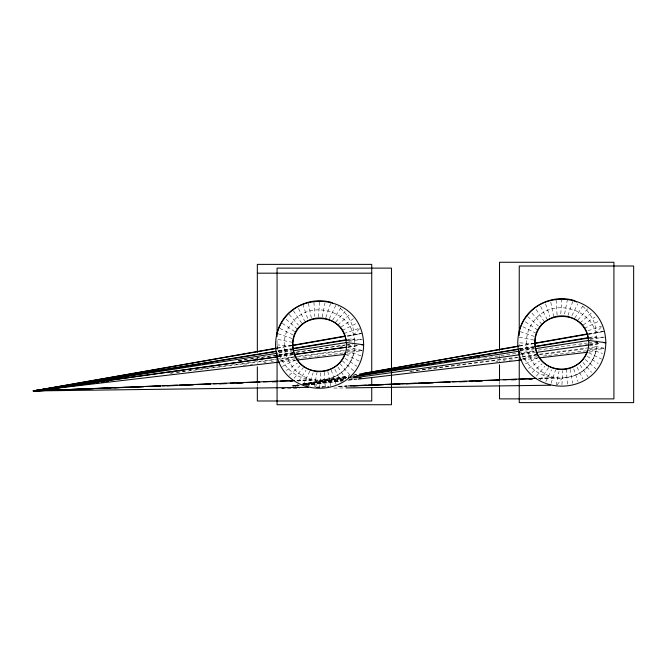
<?xml version="1.0" encoding="UTF-8"?>
<svg xmlns="http://www.w3.org/2000/svg" width="667" height="667" viewBox="0 0 667 667"><rect width="100%" height="100%" fill="white"/><g stroke="black" fill="none" stroke-linecap="round" stroke-linejoin="round"><path stroke-width="0.5" stroke-dasharray="3.33 2.5" d="M297.315 380.907C313.34 380.24 332.883 382.583 344.922 369.31C351.509 362.506 354.994 353.085 354.902 343.655M539.503 378.798C555.519 378.131 575.071 380.473 587.102 367.2C593.688 360.397 597.182 350.975 597.09 341.546M318.543 316.983L319.535 301.784M319.668 387.827L320.66 372.628M560.789 313.865L561.714 299.675M561.914 384.709L562.848 370.518M322.178 317.083L324.954 303.143M314.249 386.476L317.217 371.536M564.565 313.982L567.334 300.033M556.236 385.359L559.004 371.411M325.779 317.659L330.999 302.276M308.529 386.376L313.098 372.92M567.959 315.549L573.178 300.167M551.042 383.308L555.611 369.843M329.265 318.701L336.001 305.036M303.202 384.584L309.938 370.919M571.902 315.683L577.739 303.835M545.831 381.557L551.667 369.718M332.591 320.185L341.054 307.52M298.716 381.257L306.045 370.277M574.779 318.076L582.675 306.253M540.328 379.99L548.791 367.325M315.007 386.935L320.177 380.032A35.234 35.234 0 0 0 353.777 353.368L346.54 354.219M557.187 384.826L562.364 377.922A35.234 35.234 0 0 0 595.964 351.259L588.728 352.109M335.693 322.094L345.072 311.397M294.13 378.214L303.51 367.525M577.88 319.985L587.919 308.529M536.318 376.105L545.022 366.175M359.596 328.681L354.127 334.45L345.931 335.893M601.1 327.289L596.306 332.341L589.136 333.608M337.76 325.054L349.975 314.34M289.228 375.279L299.917 365.9M579.94 322.945L591.396 312.898M532.174 372.494L542.096 363.79M341.029 327.03L353.693 318.568M286.351 370.485L297.332 363.148M583.208 324.921L595.031 317.017M528.539 368.376L539.511 361.039M342.254 330.432L355.911 323.687M282.374 366.375L295.131 360.088M584.434 328.322L599.008 321.127M525.471 363.815L538.219 357.529M343.939 333.508L358.362 328.606M279.882 361.331L293.347 356.762M588.044 330.749L601.509 326.171M523.028 358.896L536.485 354.327M347.199 336.385L361.139 333.608L346.773 336.101M278.064 356.003L293.005 353.035M587.385 334.676L602.326 331.699M521.244 353.702L534.192 351.117M277.272 347.991L291.621 345.464M277.122 348.291L291.471 345.781M302.209 384.142L349.35 375.838M353.443 375.121L358.571 374.212M519.451 345.881L533.8 343.355M302.168 384.184L349.308 375.93M353.377 375.221L356.47 374.679M519.31 346.181L533.65 343.672M588.953 333.992L603.293 331.482M278.097 350.9L291.471 348.708M348.024 339.453L354.194 338.444M298.182 385.134L293.013 385.976L298.157 385.167M303.302 384.3L346.515 377.222L303.302 384.334M519.251 348.958L533.658 346.598M589.178 337.51L596.381 336.335M278.147 351.209L291.521 349.041M519.301 349.266L533.7 346.932M278.539 351.767L291.871 349.641M347.274 340.787L354.452 339.636C351.534 309.588 308.046 298.699 291.304 323.82C273.537 345.573 292.154 381.799 320.177 380.032M292.971 386.051L298.099 385.234M303.235 384.417L347.349 377.364M520.719 349.658L534.059 347.532M589.453 338.678L596.64 337.527C593.713 307.479 550.225 296.59 533.483 321.711C515.724 343.463 534.334 379.69 562.364 377.922M278.981 352.318L291.321 350.375M348.874 341.321L362.231 339.22M293.005 386.093L299.175 385.126M346.448 377.689L304.31 384.317L346.415 377.889M520.135 350.367L534.525 348.107M590.028 339.378L604.419 337.11M278.789 353.026L292.138 350.967M294.047 385.985L299.183 385.184M519.943 351.075L534.317 348.858M238.277 360.747L246.515 359.53M250.634 358.921L345.381 344.956M238.344 360.772L248.641 359.255M249.675 359.104L277.489 355.011M278.514 354.861L349.591 344.397M295.097 385.96L299.225 385.351L295.114 386.035M305.394 384.442L345.581 378.531M477.372 359.088L479.498 358.813M483.55 358.179L534.092 350.775M538.127 350.133L586.626 343.046M278.581 355.753L293.005 353.685M340.403 346.882L342.463 346.582M347.615 345.839L352.768 345.106M305.411 384.551L345.598 378.781M520.76 353.643L534.159 351.717M579.498 345.214L581.557 344.914M585.676 344.322L588.769 343.88M589.803 343.73L597.015 342.696L596.64 337.527M278.381 356.687L293.822 354.527M277.972 356.778L293.455 354.611M348.157 346.973L358.479 345.531L347.34 347.048M295.173 386.101L299.3 385.518M305.419 384.659L345.564 379.048M521.185 354.519L535.643 352.501M589.303 345.006L599.625 343.563M589.528 344.939L599.708 343.538M170.735 372.936L172.82 372.67M176.93 372.128L185.209 371.044M189.328 370.502L191.412 370.227M195.523 369.693L354.602 348.833M299.325 385.726L297.224 385.993L299.275 385.776M305.486 384.917L344.764 379.765M348.874 379.223L353.026 378.681M409.821 371.236L411.906 370.96M416.016 370.427L418.101 370.152M422.211 369.61L517.259 357.153M522.411 356.478L596.79 346.723M362.139 333.408L354.127 334.45C353.252 323.395 347.098 312.981 338.094 306.587M170.51 373.262L275.679 359.696M279.798 359.171L344.756 350.792M604.319 331.299L596.306 332.341C595.548 322.236 590.27 312.831 582.683 306.245M305.461 384.984L344.647 379.932M349.8 379.265L352.893 378.864M410.63 371.419L517.859 357.587M521.986 357.053L585.909 348.816M243.305 365.241L246.406 364.866M250.542 364.357L252.61 364.107M263.982 362.715L266.058 362.456M271.227 361.822L273.295 361.572M280.532 360.689L295.006 358.913M296.04 358.788L302.251 358.029M303.285 357.896L315.691 356.378M316.725 356.253L343.613 352.96M344.647 352.835L362.223 350.684M305.553 385.167L342.78 380.607M348.983 379.848L353.118 379.34M354.152 379.215L357.262 378.831M495.831 361.864L497.899 361.614M503.068 360.98L505.136 360.73M509.271 360.222L512.373 359.838M522.711 358.571L537.193 356.803M543.397 356.045L547.532 355.536M548.566 355.411L585.793 350.85M586.827 350.725L603.377 348.699M281.432 361.856L295.898 360.155M306.57 385.201L342.746 380.957M347.916 380.348L357.212 379.265M522.578 359.863L538.086 358.046M346.031 340.195L362.248 339.128M277.063 345.689L277.931 350.425L292.154 349.491M588.211 338.086L604.427 337.018M519.143 348.382L533.325 347.449M297.257 380.348L310.764 379.806C295.806 378.131 282.75 366.725 278.598 352.351M296.832 380.549L315.574 379.806M281.766 388.594L283.892 388.511M316.05 387.21L328.523 386.71M338.911 386.293L347.224 385.96M538.402 378.281L552.943 377.697C535.926 375.855 521.752 361.339 519.426 344.531M316.175 387.235L328.664 386.743M338.044 386.376L347.415 386.001M539.011 378.439L557.754 377.697M316.091 387.294L323.362 387.018M338.944 386.426L347.257 386.11M281.782 388.761L299.475 388.527M333.833 388.077L346.331 387.911M588.994 348.541L604.419 348.449M346.815 350.65L362.231 350.559M588.594 342.696L597.715 342.696M346.406 344.806L352.493 344.806M519.776 342.83L533.967 343.755M276.58 344.872L291.779 345.865M589.503 345.281L604.444 348.249M519.126 337.152L534.067 340.12M347.324 347.39L362.264 350.358M277.939 339.453L291.879 342.229M589.895 349.2L602.393 353.443M520.21 331.624L534.634 336.518M346.748 350.984L361.172 355.878M278.031 333.733L292.454 338.628M588.803 352.81L601.559 359.096M522.92 326.747L535.676 333.033M345.706 354.477L359.371 361.214M279.832 328.406L293.497 335.142M587.252 356.253L598.232 363.59M525.338 321.811L537.16 329.706M345.072 358.362L356.895 366.258M282.308 323.353L294.981 331.816M585.267 359.463L595.956 368.834M527.614 316.558L538.302 325.938M342.321 360.905L353.777 370.944M286.193 319.343L296.882 328.714M582.875 362.381L591.579 372.311M531.983 313.09L542.029 324.537M340.02 363.732L350.067 375.179M289.136 314.432L298.508 325.121M580.123 364.966L588.027 376.788M536.11 309.455L544.572 322.119M337.944 367.075L345.848 378.898M293.355 310.714L302.393 324.229M577.063 367.175L582.9 379.014M540.662 306.386L546.957 319.134M334.876 369.285L341.171 382.033M298.483 308.496L304.769 321.244M277.931 350.425L278.331 351.509M573.737 368.959L577.981 381.457M545.589 303.935L549.833 316.441M331.224 370.102L336.126 384.525M302.751 304.127L307.979 319.51M570.01 369.293L572.786 383.242M550.784 302.159L553.76 317.1M327.822 371.402L330.799 386.343M308.404 303.268L311.572 319.21M354.452 339.636L354.752 343.772M566.4 369.126L567.467 385.343M556.103 300.05L557.103 315.258M324.287 372.253L325.213 386.443M313.924 302.159L314.849 316.35M499.516 355.419L499.516 362.665M499.516 381.291L499.516 384.392M277.063 340.57L277.063 349.833M257.337 357.529L257.337 363.74M257.337 383.4L257.337 386.501M298.107 384.867L291.963 385.951L298.099 384.892"/><path stroke-width="1" d="M346.256 342.963C344.839 308.488 290.579 311.547 292.796 345.931C294.681 381.816 348.783 378.306 346.557 342.563L363.64 344.806C362.59 402.726 276.613 402.726 275.563 344.806C276.613 286.885 362.59 286.885 363.64 344.806L361.606 344.806M588.444 340.854C587.018 306.378 532.758 309.438 534.976 343.822C536.868 379.706 590.962 376.196 588.736 340.445L605.819 342.696C604.769 400.617 518.793 400.617 517.75 342.696C518.793 284.776 604.769 284.776 605.819 342.696L603.793 342.696M276.246 348.166L33.383 390.945L308.204 387.344M292.646 345.281L344.906 336.076M276.105 348.466L33.35 390.954L93.647 388.653M292.488 345.598L344.722 336.46M359.596 374.037L518.426 346.056M534.826 343.172L588.111 333.783M363.615 373.428L518.292 346.356M534.667 343.488L587.935 334.167M276.046 351.234L33.35 390.954L143.755 386.593M292.496 348.541L346.998 339.62M359.855 375.037L518.234 349.124M534.676 346.431L588.152 337.685M276.088 351.542L33.35 390.954L294.139 380.473M292.546 348.874L346.031 340.195A26.83 26.83 0 0 0 305.719 321.844A26.83 26.83 0 0 0 303.235 366.066A26.83 26.83 0 0 0 345.348 352.359M356.787 375.646L518.276 349.433M534.726 346.765L588.211 338.086A26.83 26.83 0 0 0 547.899 319.735A26.83 26.83 0 0 0 545.414 363.957A26.83 26.83 0 0 0 587.527 350.25M155.428 371.444L33.35 390.954L279.365 362.098M157.479 371.11L159.538 370.785M161.589 370.46L163.64 370.127M165.691 369.801L167.742 369.476M169.793 369.151L171.844 368.818M173.895 368.492L175.946 368.167M177.997 367.834L180.048 367.509M182.108 367.183L184.159 366.85M186.21 366.525L188.261 366.2M190.312 365.866L192.363 365.541M194.414 365.216L196.465 364.882M198.516 364.557L200.567 364.232M202.618 363.899L204.677 363.573M206.728 363.248L208.779 362.915M210.83 362.59L212.881 362.264M360.68 375.238L376.071 372.778M378.122 372.444L380.173 372.119M382.224 371.794L384.275 371.461M386.326 371.135L388.377 370.81M390.428 370.477L392.488 370.152M394.539 369.826L400.692 368.843M402.743 368.509L404.794 368.184M406.845 367.859L408.896 367.525M410.947 367.2L412.998 366.875M415.057 366.542L417.108 366.216M419.159 365.891L429.415 364.249M431.466 363.924L433.517 363.598M444.806 361.789L446.857 361.464M448.908 361.139L450.959 360.805M453.01 360.48L455.061 360.155M469.426 357.854L471.477 357.529M473.528 357.204L475.579 356.87M477.63 356.545L479.681 356.22M80.624 383.517L33.35 390.954L60.272 387.652M82.683 383.192L84.734 382.866M86.793 382.541L88.853 382.224M90.904 381.899L92.963 381.574M95.014 381.249L98.099 380.765M100.15 380.44L102.209 380.123M276.73 353.343L33.383 390.945L83.9 384.434M293.163 350.809L346.557 342.563M348.466 377.572L518.918 351.234M535.343 348.699L588.736 340.445M109.555 379.715L33.35 390.954L83.992 384.309M112.648 379.265L114.707 378.956M61.164 386.86L33.35 390.954L277.981 356.778M63.223 386.552L65.283 386.251M353.793 377.305L355.861 377.005M61.172 386.96L33.35 390.954L277.355 356.837M293.822 354.527L346.323 347.19M294.489 354.469L346.09 347.257M353.802 377.897L520.16 354.669M536.668 352.359L588.511 345.081M86.06 384.042L89.153 383.633M91.221 383.367L93.288 383.091M96.39 382.683L98.449 382.416M101.551 382.008L103.618 381.741M106.712 381.332L108.779 381.065M85.968 384.167L89.061 383.767M91.121 383.5L94.214 383.1M96.273 382.833L98.341 382.566M101.434 382.174L103.493 381.908M106.587 381.507L108.646 381.241M359.079 378.064L361.139 377.797M62.339 387.402L65.441 387.018M68.543 386.643L70.61 386.385M296.932 360.038L345.506 354.335M358.246 379.139L521.544 359.988M539.119 357.929L587.694 352.226M145.84 386.51L160.422 385.935M162.498 385.851L177.08 385.276M179.165 385.192L193.738 384.617M195.823 384.534L210.405 383.959M213.523 383.842L226.021 383.342M230.19 383.183L242.68 382.683M246.848 382.524L259.346 382.033M263.507 381.866L276.005 381.374M280.173 381.207L292.663 380.715M348.266 385.918L536.318 378.364M350.534 385.876L366.158 385.268M368.234 385.184L382.816 384.609M384.901 384.525L399.475 383.95M401.559 383.867L416.141 383.292M418.217 383.208L432.8 382.633M435.926 382.508L449.458 381.974M452.585 381.849L466.125 381.316M469.243 381.19L482.783 380.657M485.909 380.54L499.441 379.998M503.61 379.84L516.108 379.348M520.268 379.181L532.766 378.689M96.765 388.536L110.272 388.027M114.432 387.869L126.897 387.394M132.099 387.193L143.522 386.76M149.758 386.518L160.155 386.126M167.425 385.851L176.78 385.493M185.093 385.176L193.405 384.859M201.717 384.542L210.03 384.225M219.385 383.875L226.655 383.592M237.043 383.2L243.28 382.958M254.711 382.524L259.905 382.333M272.378 381.858L276.538 381.699M290.045 381.182L293.163 381.065M353.493 385.876L367.008 385.359M371.16 385.201L383.633 384.726M388.828 384.525L400.258 384.092M406.495 383.858L416.883 383.458M424.154 383.183L433.508 382.833M441.821 382.516L450.133 382.199M459.488 381.841L466.758 381.566M476.113 381.207L482.349 380.974M493.78 380.532L498.974 380.34M511.447 379.865L515.599 379.706M529.106 379.19L532.224 379.073M346.331 387.911L550.383 385.234M257.337 273.178L371.736 273.178M576.521 302.001L573.178 300.167A44.039 44.039 0 0 0 519.251 331.299M332.666 303.193L330.999 302.276A44.039 44.039 0 0 0 277.063 333.408M519.251 335.393L519.251 266.008L633.65 266.008L633.65 402.618L519.251 402.618L519.251 350.834M499.516 350.242L499.516 262.273L613.915 262.273L613.915 398.883L499.516 398.883L499.516 385.426M499.516 364.732L499.516 380.257M371.736 372.019L371.736 264.382L257.337 264.382L257.337 352.351M371.736 378.222L371.736 385.468M371.736 387.544L371.736 400.992L257.337 400.992L257.337 387.544M277.063 336.476L277.063 268.117L391.471 268.117L391.471 404.727L277.063 404.727L277.063 352.943M257.337 366.842L257.337 382.366"/></g></svg>
